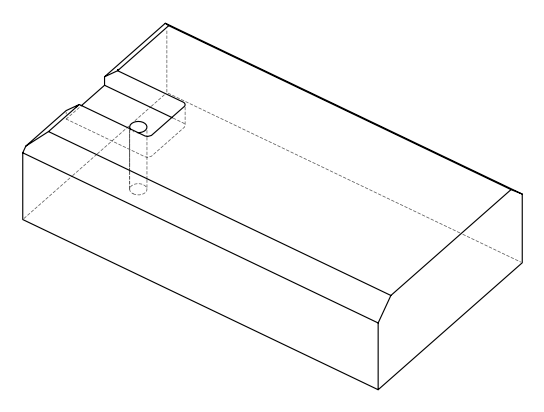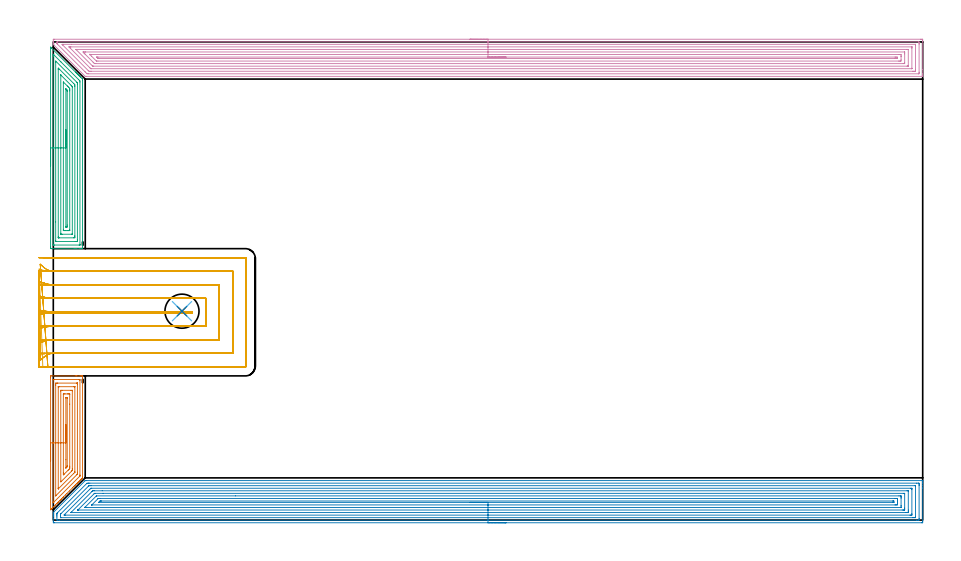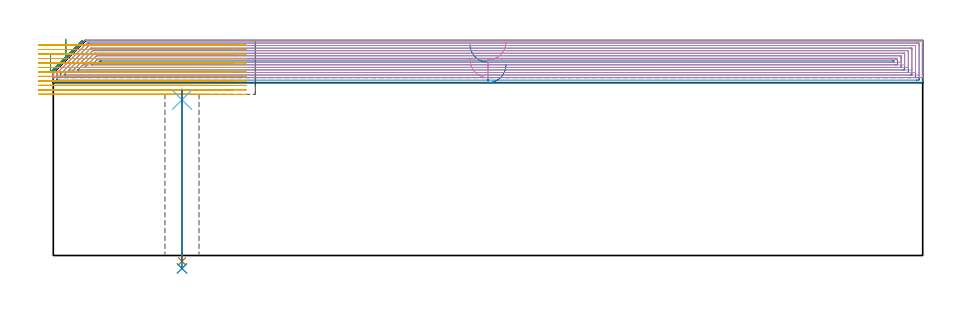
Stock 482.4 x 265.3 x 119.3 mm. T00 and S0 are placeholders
(PLAN: 8 operations, 4 tool changes, 110 min)
(1 AREA_MILL | FG_CHAMFER_SURFACE | UGT0205_001 | 3.9 min | 13455 mm3)
(2 AREA_MILL_1 | FG_CHAMFER_SURFACE_1 | UGT0205_001 | 34.52 min | 129601 mm3)
(3 AREA_MILL_2 | FG_CHAMFER_SURFACE_2 | UGT0205_001 | 6 min | 19041 mm3)
(4 AREA_MILL_3 | FG_CHAMFER_SURFACE_3 | UGT0205_001 | 30.64 min | 100173 mm3)
(5 MILL_SLOT | SLOT_PARTIAL_RECTANGULAR | NXT0201_013 | Follow Part, ap 2.5, ae 75% | 34.13 min | 233853 mm3)
(6 SPOT_DRILL | STEP1HOLE | NXT0321_9005460120000 | 0.06 min | 174 mm3)
(7 DRILL_THROUGH_HOLE_INTO_CENTER | STEP1HOLE | NXT0301_065 | 0.39 min | 6040 mm3)
(8 DRILL_TO_ENLARGE_THROUGH_HOLE | STEP1HOLE | UGT0301_257 | 0.4 min | 18816 mm3)
(TOOL UGT0205_001 | Chamfer Mill 20 x 3 x 45 deg. | D20 FL50 Z2)
(TOOL NXT0201_013 | ENDMILL 10mm | D10 FL30 Z4)
(TOOL NXT0321_9005460120000 | NC Spot Drill, 142deg, 12mm, Carbide, Uncoated | D12 PA142 FL30 Z2)
(TOOL NXT0301_065 | Carbide Drill 9.4mm [860.1-0940-075A1-MM 2214] | D9.4 PA140 FL98 Z2)
(TOOL UGT0301_257 | Twist Drill 18.9 mm | D18.9 PA118 FL135 Z2)
(OP 1 AREA_MILL)
G17 G21 G94 G90
T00 M6
G54
G17 G0 G90 X-1.5 Y32.85 S1061 M3
G43 Z129.3 H0
Z111.6
G94 G1 Y32.888 Z110.729 F250.
Y33.002 Z109.864
Y33.191 Z109.012
Y33.453 Z108.18
Y33.787 Z107.374
Y34.19 Z106.6
Y34.659 Z105.864
Y35.19 Z105.172
Y35.779 Z104.529
Y36.422 Z103.94
Y37.114 Z103.409
Y37.85 Z102.94
Y38.624 Z102.537
Y39.43 Z102.203
Y40.262 Z101.941
Y41.114 Z101.752
Y41.978 Z101.638
Y42.85 Z101.6
Y78.986
X-1.499 Y79.406 Z101.601
X-1.494 Y79.871 Z101.603
X-1.491 Y79.991 Z101.606
X-1.034 Y80. Z102.063
X12.204 Z115.298
X12.793 Z115.891
X13.086 Z116.183
X14.851 Z117.946
X15.437 Z118.536
X15.734 Z118.833
X15.891 Z118.99
X16.192 Y79.993 Z119.283
X16.197 Y79.992 Z119.288
X16.2 Y79.852 Z119.3
Y24.126
X16.202 Y23.409 Z119.296
X16.197 Y23.398 Z119.291
X16.175 Y23.373 Z119.271
X16.036 Y23.235 Z119.133
X15.875 Y23.074 Z118.973
X15.734 Y22.932 Z118.829
X15.59 Y22.789 Z118.688
X15.438 Y22.637 Z118.536
X15.293 Y22.49 Z118.388
X15.144 Y22.343 Z118.242
X15.001 Y22.2 Z118.099
X14.851 Y22.049 Z117.947
X14.698 Y21.897 Z117.796
X14.565 Y21.763 Z117.662
X14.41 Y21.608 Z117.505
X14.252 Y21.451 Z117.35
X14.128 Y21.327 Z117.226
X13.969 Y21.166 Z117.064
X13.807 Y21.006 Z116.904
X13.691 Y20.89 Z116.789
X13.528 Y20.725 Z116.622
X13.361 Y20.56 Z116.459
X13.086 Y20.285 Z116.184
X12.916 Y20.114 Z116.012
X12.375 Y19.575 Z115.475
X12.024 Y19.222 Z115.12
X11.455 Y18.655 Z114.555
X10.733 Y17.933 Z113.832
X8.902 Y16.102 Z112.001
X7.565 Y14.764 Z110.664
X6.673 Y13.873 Z109.772
X5.636 Y12.836 Z108.735
X5.438 Y12.637 Z108.535
X5.336 Y12.535 Z108.434
X4.772 Y11.971 Z107.871
X4.555 Y11.754 Z107.653
X4.445 Y11.644 Z107.542
X3.907 Y11.107 Z107.006
X3.673 Y10.871 Z106.77
X3.553 Y10.752 Z106.651
X3.042 Y10.242 Z106.142
X2.79 Y9.989 Z105.887
X2.662 Y9.86 Z105.759
X2.178 Y9.377 Z105.277
X1.908 Y9.106 Z105.004
X1.313 Y8.513 Z104.413
X1.025 Y8.223 Z104.121
X0.437 Y7.637 Z103.537
X0.143 Y7.341 Z103.238
X-0.46 Y6.74 Z102.64
X-0.74 Y6.458 Z102.355
X-1.249 Y5.95 Z101.849
X-1.352 Y5.848 Z101.746
X-1.475 Y5.733 Z101.623
X-1.497 Y5.715 Z101.602
X-1.5 Y5.836 Z101.6
Y5.873
Y42.85
X-0.086 Z103.014
X-0.085 Y77.829 Z103.015
X-0.084 Y77.933 Z103.016
X-0.081 Y77.982 Z103.019
X-0.08 Y77.988 Z103.02
X-0.064 Y77.992 Z103.036
X-0.015 Y77.996 Z103.085
X0.359 Y78. Z103.459
X13.969 Z117.069
X14.48 Y77.998 Z117.58
X14.683 Y77.994 Z117.783
X14.777 Y77.99 Z117.877
X14.784 Y77.691 Z117.884
X14.785 Y77.623 Z117.885
X14.786 Y25.018 Z117.886
X14.783 Y24.605 Z117.883
X14.781 Y24.502 Z117.881
X14.779 Y24.454 Z117.879
X14.76 Y24.422 Z117.86
X14.662 Y24.318 Z117.762
X14.476 Y24.126 Z117.576
X0.211 Y9.86 Z103.311
X0.109 Y9.76 Z103.209
X0.026 Y9.681 Z103.126
X-0.053 Y9.608 Z103.047
X-0.079 Y9.599 Z103.021
X-0.084 Y9.793 Z103.016
X-0.085 Y9.86 Z103.015
X-0.086 Y42.85 Z103.014
X1.329 Z104.429
Y74.948
X1.33 Y75.235 Z104.43
X1.334 Y75.84 Z104.434
X1.336 Y75.975 Z104.436
X1.464 Y75.991 Z104.564
X1.614 Y75.995 Z104.714
X2.338 Y76. Z105.438
X2.496 Z105.596
X12.928 Z116.028
X13.086 Y75.998 Z116.186
X13.245 Y75.995 Z116.345
X13.349 Y75.99 Z116.449
X13.366 Y75.983 Z116.466
X13.367 Y75.97 Z116.467
X13.37 Y75.936 Z116.47
X13.371 Y75.84 Z116.471
Y75.552
Y26.513
X13.37 Y25.909 Z116.47
X13.368 Y25.625 Z116.468
X13.364 Y25.527 Z116.464
X13.357 Y25.468 Z116.457
X13.323 Y25.431 Z116.423
X13.086 Y25.187 Z116.186
X1.614 Y13.713 Z104.714
X1.47 Y13.572 Z104.57
X1.393 Y13.498 Z104.493
X1.34 Y13.451 Z104.44
X1.335 Y13.45 Z104.435
X1.333 Y13.471 Z104.433
X1.33 Y13.511 Z104.43
X1.329 Y13.715 Z104.429
Y42.85
X2.743 Z105.843
Y73.807
X2.744 Y73.899 Z105.844
X2.746 Y73.955 Z105.846
X2.749 Y73.981 Z105.849
X2.761 Y73.99 Z105.861
X2.966 Y73.995 Z106.066
X3.379 Y74. Z106.479
X3.435 Z106.535
X11.377 Z114.477
X11.747 Y73.998 Z114.847
X11.931 Y73.993 Z115.031
X11.95 Y73.99 Z115.05
X11.952 Y73.978 Z115.052
X11.956 Y73.945 Z115.056
X11.957 Y73.896 Z115.057
Y26.801
X11.956 Y26.64 Z115.056
X11.953 Y26.561 Z115.053
X11.95 Y26.524 Z115.05
X11.935 Y26.496 Z115.035
X11.781 Y26.336 Z114.881
X11.361 Y25.909 Z114.461
X2.856 Y17.406 Z105.956
X2.783 Y17.338 Z105.883
X2.753 Y17.313 Z105.853
X2.749 Y17.314 Z105.849
X2.747 Y17.335 Z105.847
X2.744 Y17.406 Z105.844
X2.743 Y17.636 Z105.843
Y17.885
Y42.85
X4.157 Z107.257
Y71.593
X4.159 Y71.803 Z107.259
X4.162 Y71.944 Z107.262
X4.164 Y71.989 Z107.264
X4.168 Y71.992 Z107.268
X4.185 Y71.996 Z107.285
X4.261 Y71.998 Z107.361
X4.532 Y72. Z107.632
X5.144 Z108.244
X9.827 Z112.927
X10.439 Y71.996 Z113.539
X10.525 Y71.993 Z113.625
X10.533 Y71.992 Z113.633
X10.536 Y71.95 Z113.636
X10.54 Y71.838 Z113.64
X10.542 Y71.698 Z113.642
X10.543 Y28.479 Z113.643
X10.541 Y27.693 Z113.641
X10.539 Y27.591 Z113.639
X10.536 Y27.557 Z113.636
X10.519 Y27.529 Z113.619
X10.439 Y27.443 Z113.539
X10.122 Y27.121 Z113.222
X4.453 Y21.451 Z107.553
X4.356 Y21.356 Z107.456
X4.261 Y21.264 Z107.361
X4.173 Y21.183 Z107.273
X4.164 Y21.346 Z107.264
X4.159 Y21.451 Z107.259
X4.158 Y21.556 Z107.258
X4.157 Y42.85 Z107.257
X5.571 Z108.671
X5.572 Y69.599 Z108.672
X5.574 Y69.828 Z108.674
X5.577 Y69.943 Z108.677
X5.579 Y69.99 Z108.679
X5.634 Y69.995 Z108.734
X6.026 Y69.998 Z109.126
X6.512 Y70. Z109.612
X7.791 Z110.891
X8.277 Z111.377
X8.674 Y69.997 Z111.774
X9.071 Y69.992 Z112.171
X9.118 Y69.99 Z112.218
X9.122 Y69.955 Z112.222
X9.125 Y69.874 Z112.225
X9.128 Y69.752 Z112.228
X9.129 Y64.346 Z112.229
Y29.908
X9.128 Y29.476 Z112.228
X9.126 Y29.019 Z112.226
X9.122 Y28.584 Z112.222
X8.9 Y28.355 Z112.
X8.674 Y28.123 Z111.774
X8.46 Y27.908 Z111.56
X8.245 Y27.693 Z111.345
X6.026 Y25.475 Z109.126
X5.796 Y25.25 Z108.896
X5.597 Y25.056 Z108.697
X5.578 Y25.29 Z108.678
X5.575 Y25.474 Z108.675
X5.572 Y25.909 Z108.672
X5.571 Y26.369 Z108.671
Y42.85
X6.985 Z110.085
X6.986 Y67.737 Z110.086
X6.988 Y67.815 Z110.088
X6.992 Y67.99 Z110.092
X7.167 Y67.996 Z110.267
X7.259 Y67.998 Z110.359
X7.609 Y67.999 Z110.709
X7.67 Y67.995 Z110.77
X7.682 Y67.992 Z110.782
X7.708 Y67.977 Z110.808
X7.712 Y67.896 Z110.812
X7.714 Y67.815 Z110.814
Y67.738
X7.715 Y30.295 Z110.815
X7.713 Y29.924 Z110.813
X7.711 Y29.739 Z110.811
X7.708 Y29.648 Z110.808
X7.702 Y29.611 Z110.802
X7.681 Y29.587 Z110.781
X7.577 Y29.476 Z110.677
X7.39 Y29.287 Z110.49
X7.241 Y29.14 Z110.341
X7.001 Y28.908 Z110.101
X6.994 Y28.902 Z110.094
X6.992 Y28.912 Z110.092
X6.988 Y28.98 Z110.088
X6.986 Y29.119 Z110.086
X6.985 Y33.488 Z110.085
Y42.85
Y43.722 Z110.123
Y44.587 Z110.237
Y45.438 Z110.426
Y46.27 Z110.688
Y47.076 Z111.022
Y47.85 Z111.425
Y48.586 Z111.894
Y49.278 Z112.425
Y49.921 Z113.014
Y50.51 Z113.657
Y51.042 Z114.35
Y51.51 Z115.085
Y51.913 Z115.859
Y52.247 Z116.665
Y52.509 Z117.497
Y52.698 Z118.349
Y52.812 Z119.214
Y52.85 Z120.085
G0 Z129.3
M5
M2
(OP 2 AREA_MILL_1)
G17 G21 G94 G90
T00 M6
G54
G17 G0 G90 X251.2 Y-1.5 S1061 M3
G43 Z129.3 H0
Z105.9
G94 G1 X251.162 Z105.028 F250.
X251.048 Z104.164
X250.859 Z103.312
X250.597 Z102.48
X250.263 Z101.674
X249.86 Z100.9
X249.392 Z100.164
X248.86 Z99.472
X248.271 Z98.829
X247.628 Z98.24
X246.936 Z97.708
X246.2 Z97.24
X245.426 Z96.837
X244.62 Z96.503
X243.788 Z96.241
X242.937 Z96.052
X242.072 Z95.938
X241.2 Z95.9
X0.631
X0.062 Y-1.493 Z95.904
X0.008 Y-1.491 Z95.905
X0. Y-0.927 Z96.469
Y0.853 Z98.248
Y2.267 Z99.663
Y2.634 Z100.029
Y3.367 Z100.767
Y3.969 Z101.369
X0.001 Y4.049 Z101.448
X0.01 Y4.201 Z101.595
X0.154 Y4.355 Z101.754
X17.623 Y21.823 Z119.223
X17.696 Y21.894 Z119.292
X17.709 Y21.897 Z119.295
X18.518 Y21.9 Z119.3
X482.216
X482.394 Y21.898 Z119.289
X482.395
X482.397 Y21.848 Z119.239
X482.4 Y21.428 Z118.828
Y21.17 Z118.569
Y20.437 Z117.832
Y19.18 Z116.577
Y17.766 Z115.162
Y-0.665 Z96.732
X482.398 Y-0.927 Z96.471
X482.392 Y-1.492 Z95.906
X482.338 Y-1.494 Z95.904
X481.769 Y-1.5 Z95.9
X241.2
Y-0.086 Z97.314
X3.314
X2.466 Y-0.083 Z97.317
X2.42 Y-0.079 Z97.321
X2.01 Y-0.037 Z97.363
X2.003 Y0.379 Z97.779
X2. Y1.744 Z99.144
Y2.634 Z100.034
X2.001 Y3.051 Z100.451
X2.007 Y3.524 Z100.924
X2.01 Y3.731 Z101.131
X2.102 Y3.84 Z101.24
X2.42 Y4.169 Z101.569
X18.518 Y20.267 Z117.667
X18.605 Y20.35 Z117.75
X18.698 Y20.437 Z117.837
X19.366 Y20.482 Z117.882
X19.412 Y20.484 Z117.884
X20.257 Y20.486 Z117.886
X479.086
X479.934 Y20.482 Z117.882
X479.98 Y20.479 Z117.879
X480.39 Y20.437 Z117.837
X480.397 Y20.022 Z117.422
X480.399 Y19.547 Z116.947
X480.4 Y19.129 Z116.529
X480.399 Y0.853 Z98.253
X480.398 Y0.438 Z97.838
X480.39 Y-0.037 Z97.363
X480.023 Y-0.08 Z97.32
X479.98 Y-0.082 Z97.318
X479.135 Y-0.086 Z97.314
X479.086
X241.2
Y1.328 Z98.728
X4.209 Y1.329 Z98.729
X4.07 Y1.33 Z98.73
X4.021 Y1.333 Z98.733
X4.014 Y1.334 Z98.734
X4.01 Y1.348 Z98.748
X4.005 Y1.398 Z98.798
X4.001 Y1.536 Z98.936
X4. Y2.841 Z100.241
X4.002 Y3.049 Z100.449
X4.006 Y3.187 Z100.587
X4.01 Y3.296 Z100.696
X4.216 Y3.517 Z100.917
X19.412 Y18.713 Z116.113
X19.696 Y18.989 Z116.389
X19.775 Y19.064 Z116.464
X19.894 Y19.067 Z116.467
X20.306 Y19.07 Z116.47
X20.784 Y19.071 Z116.471
X21.201 Y19.072 Z116.472
X478.191 Y19.071 Z116.471
X478.33 Y19.07 Z116.47
X478.379 Y19.067 Z116.467
X478.386 Y19.066 Z116.466
X478.39 Y19.051 Z116.451
X478.395 Y19.002 Z116.402
X478.399 Y18.864 Z116.264
Y1.744 Z99.144
X478.397 Y1.539 Z98.939
X478.39 Y1.336 Z98.736
X478.191 Y1.333 Z98.733
X477.713 Y1.33 Z98.73
X477.297 Y1.329 Z98.729
X476.82
X241.2 Y1.328 Z98.728
Y2.743 Z100.143
X6.782
X6.182 Y2.749 Z100.149
X6.01 Y2.753 Z100.153
X6.016 Y2.856 Z100.256
X6.191 Y3.039 Z100.439
X6.336 Y3.187 Z100.587
X20.306 Y17.157 Z114.557
X20.615 Y17.459 Z114.859
X20.813 Y17.65 Z115.05
X21.201 Y17.656 Z115.056
X21.31 Y17.657 Z115.057
X475.618
X476.316 Y17.65 Z115.05
X476.39 Y17.646 Z115.046
X476.394 Y17.542 Z114.942
X476.398 Y17.321 Z114.721
X476.4 Y16.879 Z114.279
Y3.527 Z100.927
X476.398 Y3.08 Z100.48
X476.395 Y2.858 Z100.258
X476.39 Y2.754 Z100.154
X476.287 Y2.749 Z100.149
X475.508 Y2.743 Z100.143
X475.399
X241.2
Y4.157 Z101.557
X9.833
X9.806 Y4.158 Z101.558
X9.792 Y4.16 Z101.56
X9.779 Y4.162 Z101.562
X9.785 Y4.176 Z101.576
X9.797 Y4.193 Z101.593
X10.013 Y4.414 Z101.814
X21.393 Y15.794 Z113.194
X21.588 Y15.986 Z113.386
X21.845 Y16.235 Z113.635
X22.095 Y16.237 Z113.637
X22.732 Y16.242 Z113.642
X27.139 Y16.243 Z113.643
X473.72
X474.358 Y16.241 Z113.641
X474.383 Y16.238 Z113.638
X474.39 Y16.236 Z113.636
X474.396 Y16.203 Z113.603
X474.399 Y15.986 Z113.386
X474.4 Y5.517 Z102.917
Y4.628 Z102.028
X474.397 Y4.414 Z101.814
X474.393 Y4.245 Z101.645
X474.39 Y4.167 Z101.567
X474.236 Y4.163 Z101.563
X473.976 Y4.159 Z101.559
X473.72 Y4.158 Z101.558
X473.084 Y4.157 Z101.557
X241.2
Y5.571 Z102.971
X14.046
X13.776 Y5.573 Z102.973
X13.663 Y5.576 Z102.976
X13.637 Y5.578 Z102.978
X13.65 Y5.595 Z102.995
X13.675 Y5.625 Z103.025
X13.698 Y5.65 Z103.05
X13.827 Y5.78 Z103.18
X22.621 Y14.572 Z111.972
X22.745 Y14.694 Z112.094
X22.847 Y14.791 Z112.191
X22.878 Y14.818 Z112.218
X22.912 Y14.822 Z112.222
X22.989 Y14.825 Z112.225
X23.258 Y14.828 Z112.228
X27.645 Y14.829 Z112.229
X471.931
X472.201 Y14.828 Z112.228
X472.321 Y14.825 Z112.225
X472.378 Y14.822 Z112.222
X472.391 Y14.814 Z112.214
X472.393 Y14.798 Z112.198
X472.399 Y14.631 Z112.031
X472.4 Y6.618 Z104.018
X472.399 Y6.194 Z103.594
X472.396 Y5.732 Z103.132
X472.39 Y5.579 Z102.979
X472.244 Y5.577 Z102.977
X471.931 Y5.573 Z102.973
X471.663 Y5.572 Z102.972
X471.037 Y5.571 Z102.971
X241.2
Y6.985 Z104.385
X18.518
X17.721 Y6.987 Z104.387
X17.623 Y6.989 Z104.389
X17.538 Y6.992 Z104.392
X17.591 Y7.084 Z104.484
X17.604 Y7.104 Z104.504
X17.623 Y7.126 Z104.526
X23.848 Y13.35 Z110.75
X23.883 Y13.383 Z110.783
X23.914 Y13.405 Z110.805
X23.935 Y13.408 Z110.808
X23.983 Y13.412 Z110.812
X24.082 Y13.414 Z110.814
X101.089 Y13.415 Z110.815
X469.248
X470.044 Y13.414 Z110.814
X470.143 Y13.412 Z110.812
X470.241 Y13.408 Z110.808
X470.39 Y13.395 Z110.795
X470.393 Y13.316 Z110.716
X470.398 Y13.061 Z110.461
X470.4 Y12.425 Z109.825
Y12.169 Z109.569
Y7.975 Z105.375
Y7.719 Z105.119
X470.396 Y7.084 Z104.484
X470.393 Y7.021 Z104.421
X470.391 Y6.995 Z104.395
X470.341 Y6.992 Z104.392
X470.24 Y6.987 Z104.387
X470.143 Y6.986 Z104.386
X241.2 Y6.985 Z104.385
Y8.4 Z105.8
X21.477
X21.406 Y8.401 Z105.801
X21.372 Y8.404 Z105.804
X21.364 Y8.406 Z105.806
Y8.409 Z105.809
X21.399 Y8.449 Z105.849
X21.507 Y8.56 Z105.96
X24.778 Y11.83 Z109.23
X24.902 Y11.948 Z109.348
X24.946 Y11.987 Z109.387
X24.992 Y11.993 Z109.393
X25.208 Y11.997 Z109.397
X25.672 Y12. Z109.4
X26.099
X466.992
X467.46
X467.889 Y11.998 Z109.398
X468.354 Y11.993 Z109.393
X468.395 Y11.535 Z108.935
X468.398 Y11.491 Z108.891
X468.4 Y10.645 Z108.045
Y9.755 Z107.155
X468.398 Y8.865 Z106.265
X468.397 Y8.822 Z106.222
X468.354 Y8.407 Z105.807
X467.924 Y8.403 Z105.803
X467.46 Y8.401 Z105.801
X467.033 Y8.4 Z105.8
X241.2
Y9.814 Z107.214
X25.672
X25.612 Y9.815 Z107.215
X25.331 Y9.821 Z107.221
X25.236 Y9.829 Z107.229
X25.26 Y9.856 Z107.256
X25.412 Y10.013 Z107.413
X25.569 Y10.172 Z107.572
X25.672 Y10.276 Z107.676
X25.859 Y10.459 Z107.859
X25.954 Y10.549 Z107.949
X25.985 Y10.577 Z107.977
X26.029 Y10.58 Z107.98
X26.127 Y10.583 Z107.983
X26.522 Y10.586 Z107.986
X26.566
X465.73
X466.11 Y10.584 Z107.984
X466.3 Y10.582 Z107.982
X466.386 Y10.579 Z107.979
X466.39 Y10.515 Z107.915
X466.397 Y9.922 Z107.322
X466.392 Y9.838 Z107.238
X466.389 Y9.821 Z107.221
X466.349 Y9.819 Z107.219
X466.253 Y9.816 Z107.216
X466.059 Y9.814 Z107.214
X465.671
X241.2
X240.328 Z107.252
X239.464 Z107.366
X238.612 Z107.554
X237.78 Z107.817
X236.974 Z108.151
X236.2 Z108.553
X235.464 Z109.022
X234.772 Z109.553
X234.129 Z110.143
X233.54 Z110.786
X233.009 Z111.478
X232.54 Z112.214
X232.137 Z112.988
X231.803 Z113.794
X231.541 Z114.626
X231.352 Z115.477
X231.238 Z116.342
X231.2 Z117.214
G0 Z129.3
M5
M2
(OP 3 AREA_MILL_2)
G17 G21 G94 G90
T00 M6
G54
G17 G0 G90 X-1.5 Y196.5 S1061 M3
G43 Z129.3 H0
Z111.6
G94 G1 Y196.538 Z110.728 F250.
Y196.652 Z109.864
Y196.841 Z109.012
Y197.103 Z108.18
Y197.437 Z107.374
Y197.84 Z106.6
Y198.308 Z105.864
Y198.84 Z105.172
Y199.429 Z104.529
Y200.072 Z103.94
Y200.764 Z103.408
Y201.5 Z102.94
Y202.274 Z102.537
Y203.08 Z102.203
Y203.912 Z101.941
Y204.763 Z101.752
Y205.628 Z101.638
Y206.5 Z101.6
Y262.099
X-1.499 Y262.396 Z101.601
X-1.496 Z101.604
X-1.415 Y262.314 Z101.685
X-1.034 Y261.935 Z102.062
X12.27 Y248.63 Z115.37
X12.479 Y248.422 Z115.577
X12.645 Y248.257 Z115.74
X12.808 Y248.093 Z115.905
X12.925 Y247.976 Z116.023
X13.086 Y247.816 Z116.181
X13.244 Y247.657 Z116.342
X13.371 Y247.53 Z116.469
X13.528 Y247.375 Z116.623
X13.681 Y247.22 Z116.779
X13.817 Y247.084 Z116.915
X13.969 Y246.933 Z117.064
X14.117 Y246.784 Z117.215
X14.263 Y246.638 Z117.361
X14.41 Y246.492 Z117.506
X14.554 Y246.347 Z117.652
X14.709 Y246.192 Z117.807
X14.851 Y246.051 Z117.947
X14.991 Y245.91 Z118.088
X15.155 Y245.746 Z118.253
X15.293 Y245.609 Z118.388
X16.047 Y244.854 Z119.145
X16.175 Y244.725 Z119.271
X16.197 Y244.702 Z119.291
X16.202 Y244.691 Z119.296
X16.2 Y243.962 Z119.3
Y150.753
X16.197 Y150.609 Z119.288
X16.192 Y150.607 Z119.283
X15.881 Y150.6 Z118.98
X15.455 Z118.554
X14.851 Z117.946
X12.784 Z115.882
X12.204 Z115.299
X11.612 Z114.707
X-0.442 Z102.655
X-1.034 Y150.602 Z102.063
X-1.247 Y150.604 Z101.85
X-1.491 Y150.609 Z101.606
X-1.494 Y150.733 Z101.603
X-1.498 Y151.199 Z101.602
X-1.5 Y151.67 Z101.6
Y206.5
X-0.086 Z103.014
Y257.342
X-0.084 Y258.166 Z103.016
X-0.082 Y258.233 Z103.018
X-0.071 Y258.509 Z103.029
X0.014 Y258.428 Z103.114
X0.215 Y258.233 Z103.315
X4.231 Y254.22 Z107.331
X13.969 Y244.481 Z117.069
X14.484 Y243.962 Z117.584
X14.66 Y243.779 Z117.76
X14.779 Y243.648 Z117.879
X14.786 Y243.07 Z117.886
Y152.983
X14.784 Y152.776 Z117.884
X14.782 Y152.673 Z117.882
X14.779 Y152.625 Z117.879
X14.772 Y152.61 Z117.872
X14.725 Y152.608 Z117.825
X14.346 Y152.601 Z117.446
X0.731 Y152.6 Z103.831
X0.225 Y152.602 Z103.325
X0.018 Y152.608 Z103.118
X-0.079 Y152.612 Z103.021
X-0.085 Y152.915 Z103.015
Y152.983
X-0.086 Y206.5 Z103.014
X1.328 Z104.428
X1.329 Y254.062 Z104.429
X1.33 Y254.666 Z104.43
X1.334 Z104.434
X13.086 Y242.913 Z116.186
X13.266 Y242.727 Z116.366
X13.354 Y242.635 Z116.454
X13.364 Y242.466 Z116.464
X13.369 Y242.178 Z116.469
X13.371 Y241.891 Z116.471
Y155.371
X13.366 Y154.766 Z116.466
X13.365 Y154.631 Z116.465
X13.242 Y154.609 Z116.342
X13.086 Y154.605 Z116.186
X12.368 Y154.6 Z115.468
X12.204 Z115.304
X1.778 Z104.878
X1.614 Y154.602 Z104.714
X1.449 Y154.606 Z104.549
X1.345 Y154.61 Z104.445
X1.335 Y154.672 Z104.435
X1.333 Y154.766 Z104.433
X1.329 Y155.054 Z104.429
X1.328 Y165.425 Z104.428
Y206.5
X2.743 Z105.843
Y249.956
X2.745 Y250.206 Z105.845
X2.75 Y250.696 Z105.85
X2.76 Y250.779 Z105.86
X3.379 Y250.173 Z106.479
X11.321 Y242.229 Z114.421
X11.37 Y242.178 Z114.47
X11.95 Y241.543 Z115.05
X11.953 Y241.286 Z115.053
X11.957 Y240.644 Z115.057
Y157.692
X11.955 Y157.442 Z115.055
X11.951 Y156.806 Z115.051
X11.94 Y156.61 Z115.04
X11.272 Y156.6 Z114.372
X3.329 Z106.429
X2.952 Y156.605 Z106.052
X2.764 Y156.61 Z105.864
X2.749 Y156.613 Z105.849
X2.747 Y156.626 Z105.847
X2.744 Y156.66 Z105.844
X2.743 Y156.708 Z105.843
Y157.193
Y206.5
X4.157 Z107.257
Y246.743
X4.159 Y246.849 Z107.259
X4.162 Y246.918 Z107.262
X4.164 Y246.927 Z107.264
X4.169 Y246.925 Z107.269
X4.194 Y246.905 Z107.294
X4.261 Y246.84 Z107.361
X9.815 Y241.286 Z112.915
X10.439 Y240.659 Z113.539
X10.502 Y240.591 Z113.602
X10.532 Y240.557 Z113.632
X10.536 Y240.499 Z113.636
X10.54 Y240.394 Z113.64
X10.542 Y240.29 Z113.642
Y159.015
X10.539 Y158.805 Z113.639
X10.536 Y158.665 Z113.636
X10.529 Y158.609 Z113.629
X10.515 Y158.607 Z113.615
X10.439 Y158.604 Z113.539
X10.175 Y158.601 Z113.275
X4.881 Y158.6 Z107.981
X4.261 Y158.604 Z107.361
X4.174 Y158.607 Z107.274
X4.167 Y158.608 Z107.267
X4.163 Y158.657 Z107.263
X4.159 Y158.769 Z107.259
X4.158 Y158.91 Z107.258
X4.157 Y159.121 Z107.257
Y206.5
X5.571 Z108.671
X5.572 Y242.638 Z108.672
X5.574 Y243.07 Z108.674
X5.58 Z108.68
X7.791 Y240.861 Z110.891
X8.256 Y240.394 Z111.356
X8.674 Y239.967 Z111.774
X9.122 Y239.502 Z112.222
X9.126 Y239.045 Z112.226
X9.128 Y238.61 Z112.228
X9.129 Y238.151 Z112.229
X9.128 Y161.01 Z112.228
X9.127 Y160.78 Z112.227
X9.124 Y160.666 Z112.224
X9.122 Y160.617 Z112.222
X9.071 Y160.609 Z112.171
X8.674 Y160.603 Z111.774
X8.197 Y160.6 Z111.297
X7.791 Z110.891
X6.909 Z110.009
X6.431 Y160.601 Z109.531
X6.026 Y160.604 Z109.126
X5.621 Y160.61 Z108.721
X5.578 Y160.614 Z108.678
X5.575 Y160.653 Z108.675
X5.573 Y160.734 Z108.673
X5.572 Y160.857 Z108.672
X5.571 Y161.01 Z108.671
Y206.5
X6.985 Z110.085
X6.986 Y238.967 Z110.086
X6.987 Y239.145 Z110.087
X6.99 Y239.188 Z110.09
X6.991 Y239.197 Z110.091
X6.998 Y239.193 Z110.098
X7.061 Y239.135 Z110.161
X7.59 Y238.61 Z110.69
X7.676 Y238.519 Z110.776
X7.703 Y238.488 Z110.803
X7.708 Y238.466 Z110.808
X7.71 Y238.421 Z110.81
X7.713 Y238.232 Z110.813
X7.715 Y237.854 Z110.815
Y163.686
X7.714 Y162.873 Z110.814
X7.712 Y162.794 Z110.812
X7.708 Y162.619 Z110.808
X7.542 Y162.608 Z110.642
X7.446 Y162.605 Z110.546
X7.099 Y162.601 Z110.199
X7.033 Y162.606 Z110.133
X7.02 Y162.61 Z110.12
X6.992 Y162.627 Z110.092
X6.988 Y162.714 Z110.088
X6.986 Y162.794 Z110.086
Y162.871
X6.985 Y206.5 Z110.085
Y207.372 Z110.123
Y208.236 Z110.237
Y209.088 Z110.426
Y209.92 Z110.688
Y210.726 Z111.022
Y211.5 Z111.425
Y212.236 Z111.894
Y212.928 Z112.425
Y213.571 Z113.014
Y214.16 Z113.657
Y214.691 Z114.35
Y215.16 Z115.085
Y215.563 Z115.859
Y215.897 Z116.665
Y216.159 Z117.497
Y216.348 Z118.349
Y216.462 Z119.214
Y216.5 Z120.085
G0 Z129.3
M5
M2
(OP 4 AREA_MILL_3)
G17 G21 G94 G90
T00 M6
G54
G17 G0 G90 X231.2 Y266.8 S1061 M3
G43 Z129.3 H0
Z108.7
G94 G1 X231.238 Z107.829 F250.
X231.352 Z106.964
X231.541 Z106.112
X231.803 Z105.28
X232.137 Z104.474
X232.54 Z103.7
X233.009 Z102.964
X233.54 Z102.272
X234.129 Z101.629
X234.772 Z101.04
X235.464 Z100.509
X236.2 Z100.04
X236.974 Z99.637
X237.78 Z99.303
X238.612 Z99.041
X239.464 Z98.852
X240.328 Z98.738
X241.2 Z98.7
X481.228
X481.769 Y266.798 Z98.702
X482.304 Y266.794 Z98.704
X482.392 Y266.792 Z98.706
X482.396 Y266.263 Z99.235
X482.4 Y265.636 Z99.861
Y250.026 Z115.469
Y247.624 Z117.871
Y246.893 Z118.607
Y246.642 Z118.857
Y246.238 Z119.253
X482.391 Y246.203 Z119.288
X482.216 Y246.2 Z119.3
X18.517
X17.709 Y246.202 Z119.296
X17.695 Y246.205 Z119.293
X8.85 Y255.05 Z110.45
X0.146 Y263.752 Z101.744
X0.071 Y263.826 Z101.667
X0.01 Y263.898 Z101.593
X0.002 Y263.963 Z101.528
X0. Y264.41 Z101.09
Y264.644 Z100.856
Y265.376 Z100.12
Y266.628 Z98.869
X0.002 Y266.791 Z98.705
X0.455 Y266.8 Z98.7
X241.2
Y265.386 Z100.114
X479.98 Y265.385 Z100.115
X480.39 Y265.376 Z100.125
X480.397 Y264.961 Z100.539
X480.399 Y264.488 Z101.012
X480.4 Y264.071 Z101.429
X480.399 Y248.512 Z116.988
X480.398 Y248.098 Z117.402
X480.39 Y247.624 Z117.876
X479.99 Y247.615 Z117.885
X479.98 Y247.614 Z117.886
X19.422
X18.737 Y247.624 Z117.876
X18.518 Y247.837 Z117.663
X17.838 Y248.512 Z116.988
X17.623 Y248.726 Z116.774
X2.42 Y263.931 Z101.569
X2.145 Y264.212 Z101.288
X2.01 Y264.351 Z101.149
X2.008 Y264.488 Z101.012
X2.004 Y264.901 Z100.599
X2.01 Y265.376 Z100.125
X2.41 Y265.385 Z100.115
X2.42 Y265.386 Z100.114
X241.2
Y263.971 Z101.529
X478.316
X478.361 Y263.97 Z101.53
X478.385 Y263.967 Z101.533
X478.39 Y263.965 Z101.535
X478.393 Y263.945 Z101.555
X478.398 Y263.807 Z101.693
X478.4 Y263.6 Z101.9
Y263.393 Z102.107
Y250.08 Z115.42
X478.395 Y249.4 Z116.1
X478.391 Y249.201 Z116.299
X478.369 Y249.035 Z116.465
X478.191 Y249.033 Z116.467
X477.67 Y249.03 Z116.47
X477.297 Y249.029 Z116.471
X476.777 Z116.472
X21.201 Z116.471
X20.679
X20.306 Y249.031 Z116.469
X19.779 Y249.035 Z116.465
X19.412 Y249.387 Z116.113
X19.4 Y249.4 Z116.1
X5.199 Y263.6 Z101.9
X5.103 Y263.698 Z101.802
X4.859 Y263.952 Z101.548
X4.916 Y263.964 Z101.536
X5.103 Y263.967 Z101.533
X5.624 Y263.97 Z101.53
X10.185 Y263.971 Z101.529
X241.2
Y262.557 Z102.943
X476.292
X476.362 Y262.556 Z102.944
X476.385 Y262.554 Z102.946
X476.39 Y262.551 Z102.949
X476.394 Y262.543 Z102.957
X476.397 Y262.489 Z103.011
X476.399 Y262.269 Z103.231
X476.4 Y261.828 Z103.672
X476.399 Y250.732 Z114.768
X476.397 Y250.511 Z114.989
X476.393 Y250.457 Z115.043
X476.39 Y250.449 Z115.051
X476.381 Y250.447 Z115.053
X476.351 Y250.444 Z115.056
X476.246 Y250.443 Z115.057
X21.201
X21.042 Y250.444 Z115.056
X20.86 Y250.448 Z115.052
X20.819 Y250.449 Z115.051
X20.709 Y250.551 Z114.949
X20.546 Y250.708 Z114.792
X20.306 Y250.943 Z114.557
X9.275 Y261.975 Z103.525
X8.987 Y262.268 Z103.232
X8.801 Y262.46 Z103.04
X8.717 Y262.552 Z102.948
X8.733 Y262.553 Z102.947
X8.839 Y262.555 Z102.945
X9.575 Y262.557 Z102.943
X9.731
X241.2
Y261.143 Z104.357
X473.72
X473.927 Y261.142 Z104.358
X474.34 Y261.138 Z104.362
X474.388 Y261.136 Z104.364
X474.392 Y261.125 Z104.375
X474.397 Y261.093 Z104.407
X474.399 Y261.034 Z104.466
Y252.276 Z113.224
X474.395 Y252.062 Z113.438
X474.39 Y251.895 Z113.605
X474.375 Y251.864 Z113.636
X474.271 Y251.861 Z113.639
X474.134 Y251.858 Z113.642
X473.927 Y251.857 Z113.643
X473.72
X22.301
X22.095 Y251.859 Z113.641
X21.889 Y251.864 Z113.636
X21.841 Y251.869 Z113.631
X21.812 Y251.894 Z113.606
X21.752 Y251.949 Z113.551
X21.636 Y252.062 Z113.438
X12.761 Y260.938 Z104.562
X12.633 Y261.068 Z104.432
X12.59 Y261.116 Z104.384
X12.575 Y261.134 Z104.366
X12.601 Y261.137 Z104.363
X12.738 Y261.141 Z104.359
X12.945 Y261.143 Z104.357
X241.2
Y259.729 Z105.771
X472.255 Y259.728 Z105.772
X472.337 Y259.727 Z105.773
X472.376 Y259.724 Z105.776
X472.389 Y259.722 Z105.778
X472.391 Y259.713 Z105.787
X472.398 Y259.587 Z105.913
X472.4 Y259.163 Z106.337
Y258.697 Z106.803
X472.399 Y253.837 Z111.663
X472.397 Y253.375 Z112.125
X472.39 Y253.306 Z112.194
X472.386 Y253.278 Z112.222
X472.358 Y253.276 Z112.224
X472.216 Y253.274 Z112.226
X471.931 Y253.272 Z112.228
X471.607 Y253.271 Z112.229
X23.559
X22.989 Y253.273 Z112.227
X22.908 Y253.276 Z112.224
X22.888 Y253.278 Z112.222
X22.868 Y253.291 Z112.209
X22.823 Y253.331 Z112.169
X22.65 Y253.5 Z112.
X22.31 Y253.837 Z111.663
X22.095 Y254.053 Z111.447
X17.623 Y258.524 Z106.976
X16.988 Y259.163 Z106.337
X16.729 Y259.427 Z106.073
X16.456 Y259.722 Z105.778
X16.729 Y259.725 Z105.775
X17.054 Y259.728 Z105.772
X17.623 Y259.729 Z105.771
X17.947
X241.2
Y258.315 Z107.185
X469.248
X470.106 Y258.311 Z107.189
X470.143 Y258.308 Z107.192
X470.39 Y258.275 Z107.225
X470.396 Y258.023 Z107.477
X470.399 Y257.388 Z108.112
X470.4 Y257.132 Z108.368
X470.398 Y255.359 Z110.141
X470.39 Y254.725 Z110.775
X470.176 Y254.692 Z110.808
X470.143 Y254.69 Z110.81
X469.288 Y254.685 Z110.815
X469.248
X24.778 Y254.686 Z110.814
X23.916 Y254.692 Z110.808
X23.883 Y254.716 Z110.784
X21.201 Y257.396 Z108.104
X20.324 Y258.275 Z107.225
X20.306 Y258.294 Z107.206
Y258.31 Z107.19
Y258.311 Z107.189
X21.161 Y258.315 Z107.185
X21.201
X241.2
Y256.9 Z108.6
X467.056
X467.46 Y256.899 Z108.601
X467.954 Y256.897 Z108.603
X468.354 Y256.893 Z108.607
X468.393 Y256.5 Z109.
X468.395 Y256.459 Z109.041
X468.354 Y256.107 Z109.393
X467.861 Y256.102 Z109.398
X467.46 Y256.1 Z109.4
X466.969
X25.672
X25.179 Y256.101 Z109.399
X24.98 Y256.105 Z109.395
X24.959 Y256.106 Z109.394
X24.926 Y256.133 Z109.367
X24.859 Y256.192 Z109.308
X24.778 Y256.269 Z109.231
X24.547 Y256.5 Z109.
X24.321 Y256.729 Z108.771
X24.176 Y256.881 Z108.619
X24.163 Y256.896 Z108.604
X24.165 Y256.897 Z108.603
X24.191 Y256.899 Z108.601
X24.778 Y256.9 Z108.6
X241.2
X242.072 Z108.638
X242.937 Z108.751
X243.788 Z108.94
X244.62 Z109.203
X245.426 Z109.536
X246.2 Z109.939
X246.936 Z110.408
X247.628 Z110.939
X248.271 Z111.529
X248.86 Z112.172
X249.392 Z112.864
X249.86 Z113.6
X250.263 Z114.373
X250.597 Z115.179
X250.859 Z116.011
X251.048 Z116.863
X251.162 Z117.728
X251.2 Z118.6
G0 Z129.3
M5
M2
(OP 5 MILL_SLOT)
G17 G21 G94 G90
T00 M6
G54
G17 G0 G90 X-7.958 Y114.084 S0 M3
G43 Z129.3 H0
Z116.808
G94 G1 X-5. Y114.582 F250.
G2 X-0.012 Y115. R30. F500.
G1 X77.1
Y115.6
X-0.043
G2 X-5. Y116.012 R30.
G1 X-7.959 Y116.508 F250.
X-7.925 Y106.275
X-5. Y106.94
G2 X-0.012 Y107.5 R22.5 F500.
G1 X84.6
Y123.1
X-0.043
G2 X-5. Y123.653 R22.5
G1 X-7.926 Y124.314 F250.
X-7.829 Y98.149
X-5. Y99.146
G2 X-0.012 Y100. R15. F500.
G1 X92.1
Y130.6
X-0.043
G2 X-5. Y131.443 R15.
G1 X-7.831 Y132.434 F250.
X-7.24 Y88.606
X-5. Y90.601
G2 X-0.012 Y92.5 R7.5 F500.
G1 X99.6
Y138.1
X-0.043
G2 X-5. Y139.971 R7.5
G1 X-7.251 Y141.954 F250.
X-3.012 Y85. F500.
X-0.012 F250.
X106.6 F500.
G3 X107.1 Y85.5 R0.5
G1 Y145.1
G3 X106.6 Y145.6 R0.5
G1 X-0.043
X-3.043 F250.
G0 Z129.3
X-7.958 Y114.084
Z114.317
G1 X-5. Y114.582
G2 X-0.012 Y115. R30. F500.
G1 X77.1
Y115.6
X-0.043
G2 X-5. Y116.012 R30.
G1 X-7.959 Y116.508 F250.
X-7.925 Y106.275
X-5. Y106.94
G2 X-0.012 Y107.5 R22.5 F500.
G1 X84.6
Y123.1
X-0.043
G2 X-5. Y123.653 R22.5
G1 X-7.926 Y124.314 F250.
X-7.829 Y98.149
X-5. Y99.146
G2 X-0.012 Y100. R15. F500.
G1 X92.1
Y130.6
X-0.043
G2 X-5. Y131.443 R15.
G1 X-7.831 Y132.434 F250.
X-7.24 Y88.606
X-5. Y90.601
G2 X-0.012 Y92.5 R7.5 F500.
G1 X99.6
Y138.1
X-0.043
G2 X-5. Y139.971 R7.5
G1 X-7.251 Y141.954 F250.
X-3.012 Y85. F500.
X-0.012 F250.
X106.6 F500.
G3 X107.1 Y85.5 R0.5
G1 Y145.1
G3 X106.6 Y145.6 R0.5
G1 X-0.043
X-3.043 F250.
G0 Z129.3
X-7.958 Y114.084
Z111.825
G1 X-5. Y114.582
G2 X-0.012 Y115. R30. F500.
G1 X77.1
Y115.6
X-0.043
G2 X-5. Y116.012 R30.
G1 X-7.959 Y116.508 F250.
X-7.925 Y106.275
X-5. Y106.94
G2 X-0.012 Y107.5 R22.5 F500.
G1 X84.6
Y123.1
X-0.043
G2 X-5. Y123.653 R22.5
G1 X-7.926 Y124.314 F250.
X-7.829 Y98.149
X-5. Y99.146
G2 X-0.012 Y100. R15. F500.
G1 X92.1
Y130.6
X-0.043
G2 X-5. Y131.443 R15.
G1 X-7.831 Y132.434 F250.
X-7.24 Y88.606
X-5. Y90.601
G2 X-0.012 Y92.5 R7.5 F500.
G1 X99.6
Y138.1
X-0.043
G2 X-5. Y139.971 R7.5
G1 X-7.251 Y141.954 F250.
X-3.012 Y85. F500.
X-0.012 F250.
X106.6 F500.
G3 X107.1 Y85.5 R0.5
G1 Y145.1
G3 X106.6 Y145.6 R0.5
G1 X-0.043
X-3.043 F250.
G0 Z129.3
X-7.992 Y114.701
Z109.333
G1 X-5. Y114.92
G2 X-2.812 Y115. R30. F500.
G1 X77.1
Y115.6
X-2.812
G2 X-5. Y115.68 R30.
G1 X-7.992 Y115.899 F250.
X-7.986 Y107.102
X-5. Y107.393
G2 X-2.812 Y107.5 R22.5 F500.
G1 X84.6
Y123.1
X-2.812
G2 X-5. Y123.207 R22.5
G1 X-7.986 Y123.498 F250.
X-7.968 Y99.402
X-5. Y99.84
G2 X-2.812 Y100. R15. F500.
G1 X92.1
Y130.6
X-2.812
G2 X-5. Y130.76 R15.
G1 X-7.968 Y131.198 F250.
X-7.869 Y91.298
X-5. Y92.174
G2 X-2.812 Y92.5 R7.5 F500.
G1 X99.6
Y138.1
X-2.812
G2 X-5. Y138.426 R7.5
G1 X-7.87 Y139.301 F250.
X-5.812 Y85.
X-2.812
X106.6 F500.
G3 X107.1 Y85.5 R0.5
G1 Y145.1
G3 X106.6 Y145.6 R0.5
G1 X-2.812
X-5.812 F250.
G0 X-8. Y114.972 Z106.842
G1 X-5. Y114.999
G2 X-4.732 Y115. R30. F500.
G1 X77.1
Y115.6
X-4.731
G2 X-5. Y115.601 R30.
G1 X-8. Y115.628 F250.
Y107.463
X-5. Y107.498
G2 X-4.732 Y107.5 R22.5 F500.
G1 X84.6
Y123.1
X-4.731
G2 X-5. Y123.102 R22.5
G1 X-8. Y123.137 F250.
Y99.944
X-5. Y99.998
G2 X-4.732 Y100. R15. F500.
G1 X92.1
Y130.6
X-4.731
G2 X-5. Y130.602 R15.
G1 X-8. Y130.656 F250.
X-7.998 Y92.388
X-5. Y92.495
G2 X-4.732 Y92.5 R7.5 F500.
G1 X99.6
Y138.1
X-4.731
G2 X-5. Y138.105 R7.5
G1 X-7.998 Y138.212 F250.
X-7.732 Y85.
X-4.732
X106.6 F500.
G3 X107.1 Y85.5 R0.5
G1 Y145.1
G3 X106.6 Y145.6 R0.5
G1 X-4.731
X-7.731 F250.
G0 X-8. Y115. Z104.35
G1 X-5.
X77.1 F500.
Y115.6
X-5.
X-8. F250.
Y107.5
X-5.
X84.6 F500.
Y123.1
X-5.
X-8. F250.
Y100.
X-5.
X92.1 F500.
Y130.6
X-5.
X-8. F250.
Y92.5
X-5.
X99.6 F500.
Y138.1
X-5.
X-8. F250.
Y85.
X-5.
X106.6 F500.
G3 X107.1 Y85.5 R0.5
G1 Y145.1
G3 X106.6 Y145.6 R0.5
G1 X-5.
X-8. F250.
G0 Y115. Z101.858
G1 X-5.
X77.1 F500.
Y115.6
X-5.
X-8. F250.
Y107.5
X-5.
X84.6 F500.
Y123.1
X-5.
X-8. F250.
Y100.
X-5.
X92.1 F500.
Y130.6
X-5.
X-8. F250.
Y92.5
X-5.
X99.6 F500.
Y138.1
X-5.
X-8. F250.
Y85.
X-5.
X106.6 F500.
G3 X107.1 Y85.5 R0.5
G1 Y145.1
G3 X106.6 Y145.6 R0.5
G1 X-5.
X-8. F250.
G0 Y115. Z99.367
G1 X-5.
X77.1 F500.
Y115.6
X-5.
X-8. F250.
Y107.5
X-5.
X84.6 F500.
Y123.1
X-5.
X-8. F250.
Y100.
X-5.
X92.1 F500.
Y130.6
X-5.
X-8. F250.
Y92.5
X-5.
X99.6 F500.
Y138.1
X-5.
X-8. F250.
Y85.
X-5.
X106.6 F500.
G3 X107.1 Y85.5 R0.5
G1 Y145.1
G3 X106.6 Y145.6 R0.5
G1 X-5.
X-8. F250.
G0 Y115. Z96.875
G1 X-5.
X77.1 F500.
Y115.6
X-5.
X-8. F250.
Y107.5
X-5.
X84.6 F500.
Y123.1
X-5.
X-8. F250.
Y100.
X-5.
X92.1 F500.
Y130.6
X-5.
X-8. F250.
Y92.5
X-5.
X99.6 F500.
Y138.1
X-5.
X-8. F250.
Y85.
X-5.
X106.6 F500.
G3 X107.1 Y85.5 R0.5
G1 Y145.1
G3 X106.6 Y145.6 R0.5
G1 X-5.
X-8. F250.
G0 Y115. Z94.383
G1 X-5.
X77.1 F500.
Y115.6
X-5.
X-8. F250.
Y107.5
X-5.
X84.6 F500.
Y123.1
X-5.
X-8. F250.
Y100.
X-5.
X92.1 F500.
Y130.6
X-5.
X-8. F250.
Y92.5
X-5.
X99.6 F500.
Y138.1
X-5.
X-8. F250.
Y85.
X-5.
X106.6 F500.
G3 X107.1 Y85.5 R0.5
G1 Y145.1
G3 X106.6 Y145.6 R0.5
G1 X-5.
X-8. F250.
G0 Y115. Z91.892
G1 X-5.
X77.1 F500.
Y115.6
X-5.
X-8. F250.
Y107.5
X-5.
X84.6 F500.
Y123.1
X-5.
X-8. F250.
Y100.
X-5.
X92.1 F500.
Y130.6
X-5.
X-8. F250.
Y92.5
X-5.
X99.6 F500.
Y138.1
X-5.
X-8. F250.
Y85.
X-5.
X106.6 F500.
G3 X107.1 Y85.5 R0.5
G1 Y145.1
G3 X106.6 Y145.6 R0.5
G1 X-5.
X-8. F250.
G0 Y115. Z89.4
G1 X-5.
X77.1 F500.
Y115.6
X-5.
X-8. F250.
Y107.5
X-5.
X84.6 F500.
Y123.1
X-5.
X-8. F250.
Y100.
X-5.
X92.1 F500.
Y130.6
X-5.
X-8. F250.
Y92.5
X-5.
X99.6 F500.
Y138.1
X-5.
X-8. F250.
Y85.
X-5.
X106.6 F500.
G3 X107.1 Y85.5 R0.5
G1 Y145.1
G3 X106.6 Y145.6 R0.5
G1 X-5.
X-8. F250.
G0 Z129.3
M5
M2
(OP 6 SPOT_DRILL)
G17 G21 G94 G90
T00 M6
G54
G17 G0 G90 X71.4 Y115.9 S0 M3
G43 Z129.3 H0
G94 G81 G98 Z86.4 F250. R92.4
G80
M5
M2
(OP 7 DRILL_THROUGH_HOLE_INTO_CENTER)
G17 G21 G94 G90
T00 M6
G54
G17 G0 G90 X71.4 Y115.9 S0 M3
G43 Z129.3 H1
G94 G73 G98 Z-3.211 F250. Q9.261 R91.4
G80
M5
M2
(OP 8 DRILL_TO_ENLARGE_THROUGH_HOLE)
G17 G21 G94 G90
T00 M6
G54
G17 G0 G90 X71.4 Y115.9 S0 M3
G43 Z129.3 H0
G94 G73 G98 Z-7.178 F250. Q16.096 R91.4
G80
M5
M2
